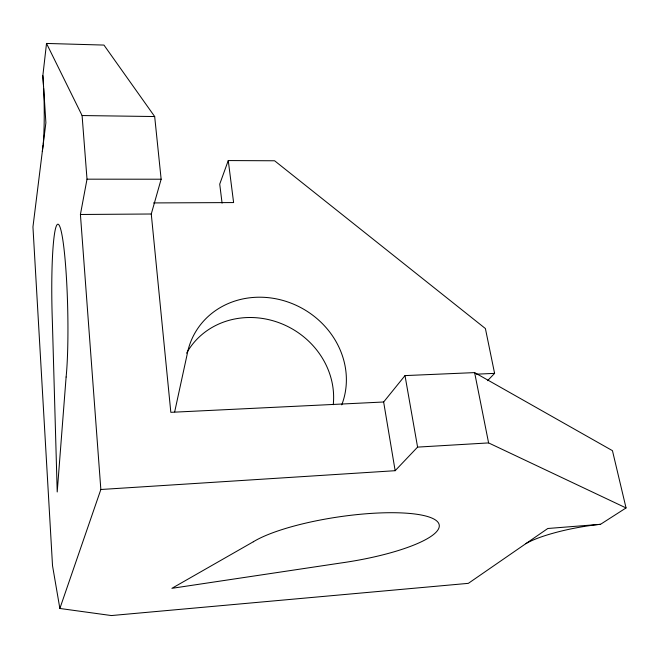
<?xml version="1.0" encoding="UTF-8"?>
<svg xmlns="http://www.w3.org/2000/svg" width="659" height="659" viewBox="0 0 659 659"><rect width="100%" height="100%" fill="white"/><g stroke="black" fill="none" stroke-linecap="round" stroke-linejoin="round"><path stroke-width="0.99" d="M525.758 543.708A61.287 12.406 -10.5 0 1 600.53 524.309L626.05 507.941L612.45 450.665L474.628 372.607L405.005 375.597L383.645 401.998L170.829 412.328L151.273 214.002L161.142 179.215L154.676 116.536L103.957 45.076L46.517 43.445L42.851 75.612L45.891 122.714L42.316 151.512M43.132 144.955L32.95 226.951L52.522 565.694L59.862 608.471L111.412 615.555L468.351 583.347L547.794 528.493L600.53 524.309M59.862 608.471L100.843 489.497L80.414 214.488L87.013 179.174L82.087 115.547L46.517 43.445M174.676 411.859L187.057 354.814A81.947 74.434 29.3 0 1 286.286 301.46A81.947 74.434 29.3 0 1 341.749 404.873M487.561 380.688L494.596 373.381L485.403 328.544L274.597 160.771L228.261 160.565L219.727 184.116L222.075 203.145M100.843 489.497L395.153 470.699L417.584 447.107L488.599 442.914L626.05 507.941M476.35 374.172L494.596 373.381M80.414 214.488L151.273 214.002M153.563 202.923L233.607 202.568L228.261 160.565M87.013 179.174L161.142 179.215M82.087 115.547L154.676 116.536M474.628 372.607L488.599 442.914M405.005 375.597L417.584 447.107M383.645 401.998L395.153 470.699M42.851 75.612L43.552 86.486M43.659 88.38A47.753 3.855 89.3 0 1 43.255 143.711M186.604 353.15A79.319 72.655 29.3 0 1 277.793 322.284A79.319 72.655 29.3 0 1 333.248 404.7M66.114 377.022L57.209 491.976L52.382 321.897A84.756 7.859 88.7 0 1 55.554 228.442A84.756 7.859 88.7 0 1 65.933 270.108A84.756 7.859 88.7 0 1 66.114 377.022M253.336 541.772L171.908 588.322L341.28 562.934A99.295 22.958 -8.5 0 0 438.153 529.548A99.295 22.958 -8.5 0 0 371.099 513.41A99.295 22.958 -8.5 0 0 253.336 541.772"/></g></svg>
